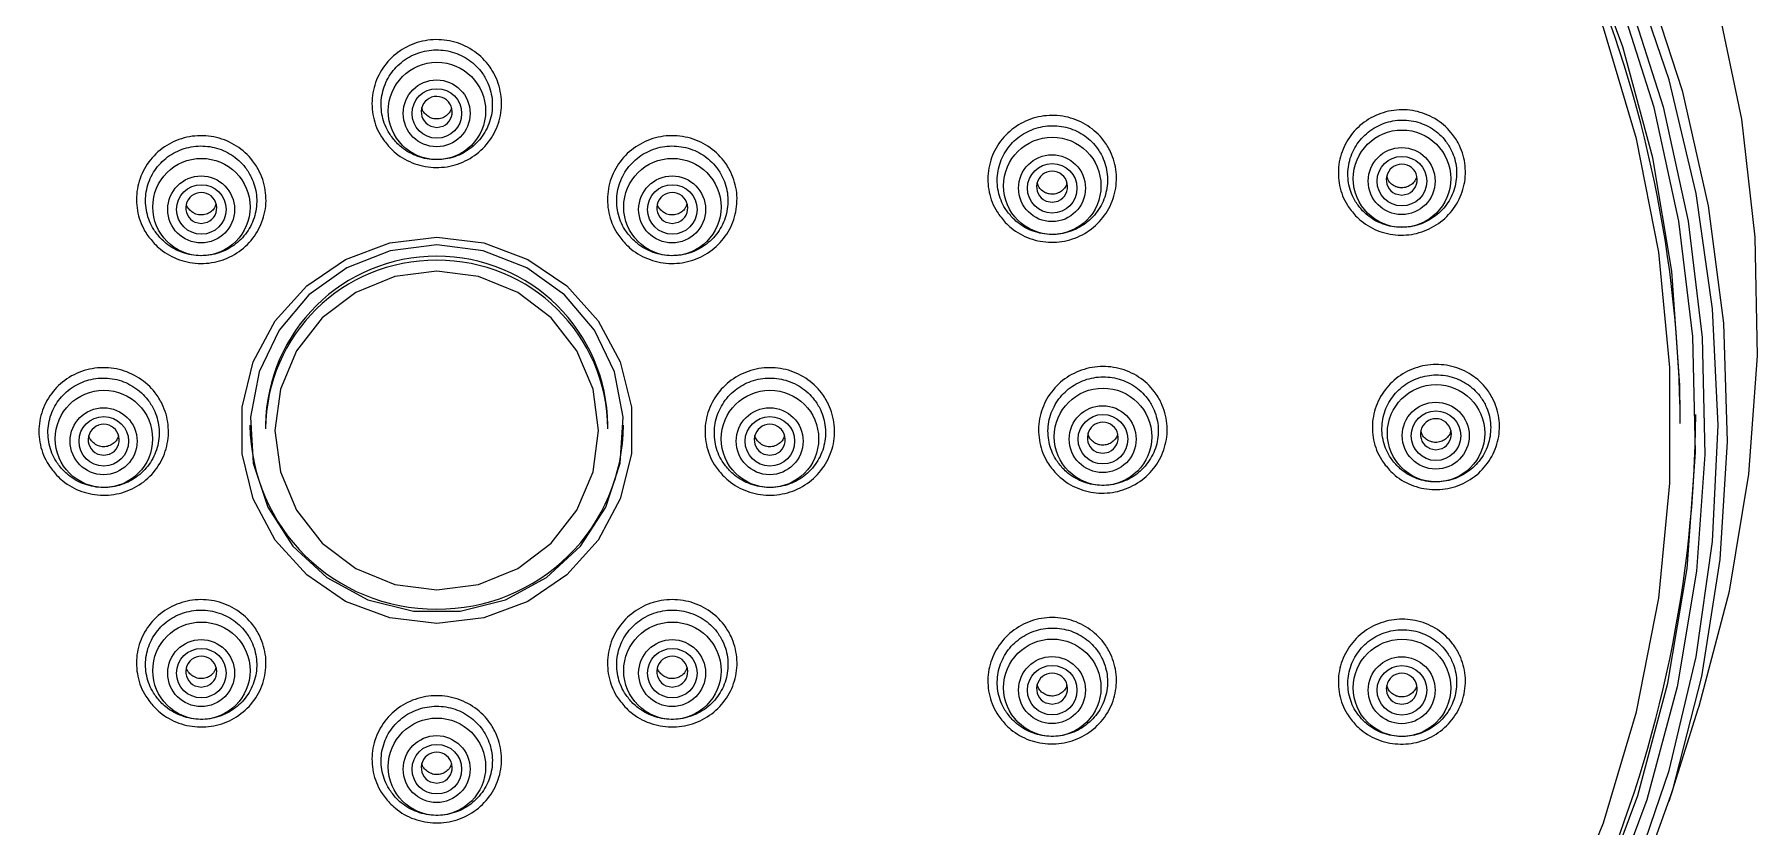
# Model space of a CAD drawing. Extents: x 1944 to 4044, y -46 to 2924.
# Drawn here: x 2703 to 2758.3, y 1490.8 to 1516.2 of the extents above; entities that cross this region are included whole.
import ezdxf

# ---------------------------------------------------------------- set-up
doc = ezdxf.new("R2010")
doc.units = 0
doc.header["$LTSCALE"] = 23.1
doc.layers.get('0').update_dxf_attribs({"linetype": 'CONTINUOUS'})

# ---------------------------------------------------------------- blocks, each defined once
blk = doc.blocks.new('A$C7AF3309A')
at = {"color": 7, "linetype": 'Continuous', "lineweight": 15}
for p, q in [((428.5, 1089.492), (428.5, 1089.373)), ((439.5, 1089.373), (439.5, 1089.492)), ((473.952, 1089.541), (473.952, 1089.839)), ((473.593, 1077.404), (474.531, 1080.373))]:
    blk.add_line(p, q, dxfattribs=at)
at = {"color": 7, "linetype": 'Continuous', "lineweight": 15, "flags": 128}
for points in [[(474.531, 1080.373), (474.56, 1080.466), (475.533, 1084.156), (476.159, 1087.919), (476.435, 1091.721), (476.359, 1095.533), (475.929, 1099.322), (475.152, 1103.057)], [(472.832, 1103.866), (474.016, 1100.249), (474.853, 1096.538), (475.337, 1092.767), (475.462, 1088.969), (475.229, 1085.175), (474.638, 1081.419), (473.695, 1077.733), (472.408, 1074.15)], [(472.387, 1074.847), (473.595, 1078.397), (474.466, 1082.042), (474.991, 1085.751), (475.167, 1089.492), (474.991, 1093.233), (474.466, 1096.941), (473.595, 1100.587), (472.387, 1104.137), (470.851, 1107.563), (469.001, 1110.834), (466.852, 1113.924), (464.423, 1116.805), (461.734, 1119.453), (458.809, 1121.845), (455.671, 1123.961), (452.35, 1125.783), (448.871, 1127.296), (445.266, 1128.486), (441.564, 1129.343), (437.798, 1129.861), (435.164, 1130.017)], [(434.704, 1129.619), (437.816, 1129.448), (441.598, 1128.921), (445.314, 1128.047), (448.93, 1126.834), (452.416, 1125.293), (455.739, 1123.437), (458.871, 1121.284), (461.785, 1118.85), (464.454, 1116.159), (466.856, 1113.233), (468.969, 1110.099), (470.775, 1106.784), (472.258, 1103.316), (473.404, 1099.727), (474.204, 1096.049), (474.651, 1092.312), (474.74, 1088.551), (474.472, 1084.798), (473.848, 1081.087), (472.873, 1077.449), (471.558, 1073.917)], [(471.281, 1074.083), (472.587, 1077.589), (473.554, 1081.2), (474.174, 1084.885), (474.44, 1088.61), (474.352, 1092.344), (473.908, 1096.053), (473.114, 1099.704), (471.976, 1103.267), (470.504, 1106.708), (468.712, 1109.999), (466.614, 1113.111), (464.23, 1116.015), (461.58, 1118.686), (458.688, 1121.102), (455.579, 1123.24), (452.28, 1125.082), (448.821, 1126.611), (445.231, 1127.815), (441.542, 1128.683), (437.788, 1129.206), (434, 1129.381)], [(473.952, 1089.839), (473.941, 1090.762), (473.677, 1094.441), (473.066, 1098.08), (472.11, 1101.646), (470.82, 1105.109), (469.207, 1108.437), (467.283, 1111.602), (465.068, 1114.576), (462.579, 1117.332), (459.839, 1119.847), (456.873, 1122.098), (453.705, 1124.066), (450.364, 1125.732), (446.879, 1127.084), (443.281, 1128.108), (439.601, 1128.795), (435.872, 1129.141), (432.127, 1129.141), (428.398, 1128.795), (424.719, 1128.108), (421.121, 1127.084), (417.636, 1125.732)], [(470.082, 1073.262), (471.485, 1076.713), (472.548, 1080.28), (473.263, 1083.93), (473.622, 1087.631), (473.622, 1091.348), (473.263, 1095.049), (472.548, 1098.699), (471.485, 1102.266), (470.082, 1105.717), (468.352, 1109.021), (466.311, 1112.149), (463.978, 1115.071), (461.373, 1117.761), (458.52, 1120.196), (455.445, 1122.352), (452.176, 1124.211), (448.742, 1125.755), (445.175, 1126.971), (441.507, 1127.848), (438.433, 1128.309)], [(434, 1095.529), (435.508, 1095.349), (436.929, 1094.818), (438.179, 1093.968), (439.187, 1092.848), (439.893, 1091.523), (440.256, 1090.071), (440.256, 1088.574), (439.893, 1087.122), (439.187, 1085.797), (438.179, 1084.677), (436.929, 1083.827), (435.508, 1083.296), (434, 1083.116), (432.492, 1083.296), (431.071, 1083.827), (429.821, 1084.677), (428.813, 1085.797), (428.107, 1087.122), (427.743, 1088.574), (427.743, 1090.071), (428.107, 1091.523), (428.813, 1092.848), (429.821, 1093.968), (431.071, 1094.818), (432.492, 1095.349), (434, 1095.529)], [(434, 1095.284), (432.508, 1095.098), (431.109, 1094.553), (429.892, 1093.682), (428.934, 1092.541), (428.293, 1091.201), (428.012, 1089.746), (428.106, 1088.267), (428.571, 1086.859), (429.377, 1085.608), (430.473, 1084.594), (431.791, 1083.881), (433.248, 1083.512), (434.752, 1083.512), (436.209, 1083.881), (437.526, 1084.594), (438.623, 1085.608), (439.429, 1086.859), (439.893, 1088.267), (439.988, 1089.746), (439.706, 1091.201), (439.066, 1092.541), (438.107, 1093.682), (436.89, 1094.553), (435.492, 1095.098), (434, 1095.284)], [(434, 1094.444), (432.653, 1094.27), (431.399, 1093.758), (430.321, 1092.944), (429.495, 1091.883), (428.975, 1090.647), (428.798, 1089.321), (428.975, 1087.995), (429.495, 1086.76), (430.321, 1085.699), (431.399, 1084.885), (432.653, 1084.373), (434, 1084.198), (435.346, 1084.373), (436.601, 1084.885), (437.678, 1085.699), (438.505, 1086.76), (439.024, 1087.995), (439.202, 1089.321), (439.024, 1090.647), (438.505, 1091.883), (437.678, 1092.944), (436.601, 1093.758), (435.346, 1094.27), (434, 1094.444)]]:
    blk.add_lwpolyline(points, dxfattribs=at)
at = {"color": 8, "linetype": 'Continuous', "lineweight": 15, "flags": 128}
for points in [[(433.79, 1099.107), (433.808, 1099.099), (434, 1099.062)], [(434, 1099.062), (434.191, 1099.099), (434.202, 1099.104)], [(453.561, 1096.702), (453.579, 1096.694), (453.771, 1096.657)], [(453.771, 1096.657), (453.962, 1096.694), (453.974, 1096.699)], [(464.797, 1096.931), (464.815, 1096.924), (465.006, 1096.886)], [(465.006, 1096.886), (465.197, 1096.924), (465.209, 1096.928)], [(426.224, 1096.021), (426.242, 1096.013), (426.434, 1095.975)], [(426.434, 1095.975), (426.625, 1096.013), (426.636, 1096.018)], [(441.356, 1096.021), (441.374, 1096.013), (441.566, 1095.975)], [(441.566, 1095.975), (441.757, 1096.013), (441.769, 1096.018)], [(423.09, 1088.57), (423.108, 1088.562), (423.3, 1088.524)], [(423.3, 1088.524), (423.491, 1088.562), (423.502, 1088.567)], [(444.49, 1088.57), (444.508, 1088.562), (444.7, 1088.524)], [(444.7, 1088.524), (444.891, 1088.562), (444.902, 1088.567)], [(455.19, 1088.637), (455.208, 1088.629), (455.4, 1088.592)], [(455.4, 1088.592), (455.591, 1088.629), (455.602, 1088.634)], [(465.89, 1088.75), (465.908, 1088.742), (466.1, 1088.704)], [(466.1, 1088.704), (466.291, 1088.742), (466.302, 1088.747)], [(426.224, 1081.119), (426.242, 1081.111), (426.434, 1081.073)], [(426.434, 1081.073), (426.625, 1081.111), (426.636, 1081.116)], [(441.356, 1081.119), (441.374, 1081.111), (441.566, 1081.073)], [(441.566, 1081.073), (441.757, 1081.111), (441.769, 1081.116)], [(453.561, 1080.572), (453.579, 1080.564), (453.771, 1080.527)], [(453.771, 1080.527), (453.962, 1080.564), (453.974, 1080.569)], [(464.797, 1080.568), (464.815, 1080.56), (465.006, 1080.522)], [(465.006, 1080.522), (465.197, 1080.56), (465.209, 1080.565)], [(433.79, 1078.032), (433.808, 1078.024), (434, 1077.987)], [(434, 1077.987), (434.191, 1078.024), (434.202, 1078.029)]]:
    blk.add_lwpolyline(points, dxfattribs=at)
at = {"color": 7, "linetype": 'Continuous', "lineweight": 15}
for centre, radius in [((434.006, 1099.589), 1.564), ((433.996, 1099.513), 1.075), ((434.003, 1099.51), 0.796), ((465.012, 1097.414), 1.564), ((453.777, 1097.184), 1.564), ((465.002, 1097.337), 1.075), ((426.44, 1096.503), 1.564), ((441.572, 1096.503), 1.564), ((453.767, 1097.108), 1.075), ((453.774, 1097.105), 0.796), ((465.009, 1097.334), 0.796), ((426.43, 1096.426), 1.075), ((441.562, 1096.426), 1.075), ((426.437, 1096.424), 0.796), ((441.569, 1096.424), 0.796), ((423.306, 1089.052), 1.564), ((444.706, 1089.052), 1.564), ((455.406, 1089.119), 1.564), ((466.106, 1089.232), 1.564), ((423.296, 1088.975), 1.075), ((444.696, 1088.975), 1.075), ((455.396, 1089.043), 1.075), ((466.096, 1089.155), 1.075), ((423.303, 1088.973), 0.796), ((444.703, 1088.973), 0.796), ((455.403, 1089.04), 0.796), ((466.103, 1089.152), 0.796), ((426.44, 1081.601), 1.564), ((441.572, 1081.601), 1.564), ((426.43, 1081.524), 1.075), ((426.437, 1081.521), 0.796), ((441.562, 1081.524), 1.075), ((441.569, 1081.521), 0.796), ((453.777, 1081.054), 1.564), ((465.012, 1081.05), 1.564), ((453.767, 1080.978), 1.075), ((453.774, 1080.975), 0.796), ((465.002, 1080.973), 1.075), ((465.009, 1080.971), 0.796), ((434.006, 1078.514), 1.564), ((433.996, 1078.438), 1.075), ((434.003, 1078.435), 0.796)]:
    blk.add_circle(centre, radius, dxfattribs=at)
for centre, radius, start, end in [((433.701, 1089.234), 39.654, 89.5677, 179.5552), ((434.312, 1089.247), 39.64, 0.4254, 90.4517), ((434, 1099.559), 0.498, 294.045, 245.1289), ((465.006, 1097.383), 0.498, 294.045, 245.1289), ((453.771, 1097.154), 0.498, 294.045, 245.1289), ((426.434, 1096.472), 0.498, 294.045, 245.1289), ((441.566, 1096.472), 0.498, 294.045, 245.1289), ((434, 1089.424), 5.5, 0.7059, 179.2941), ((433.958, 1089.331), 5.459, 89.5648, 179.5581), ((434.041, 1089.331), 5.459, 0.4419, 90.4352), ((433.697, 1090.151), 40.15, 180.4448, 270.4323), ((423.3, 1089.021), 0.498, 294.045, 245.1289), ((433.956, 1089.54), 5.957, 180.4598, 270.4173), ((434.316, 1090.137), 40.137, 269.5483, 359.5746), ((434.058, 1089.525), 5.942, 269.4404, 359.6825), ((444.7, 1089.021), 0.498, 294.045, 245.1289), ((455.4, 1089.089), 0.498, 294.045, 245.1289), ((466.1, 1089.201), 0.498, 294.045, 245.1289), ((426.434, 1081.57), 0.498, 294.045, 245.1289), ((441.566, 1081.57), 0.498, 294.045, 245.1289), ((453.771, 1081.024), 0.498, 294.045, 245.1289), ((465.006, 1081.019), 0.498, 294.045, 245.1289), ((434, 1078.484), 0.498, 294.045, 245.1289)]:
    blk.add_arc(centre, radius, start, end, dxfattribs=at)
for points, knots in [([(432.488, 1098.416), (432.395, 1098.526), (432.153, 1098.812), (431.928, 1099.388), (431.895, 1100.089), (432.102, 1100.762), (432.522, 1101.33), (433.108, 1101.728), (433.796, 1101.912), (434.506, 1101.861), (435.159, 1101.582), (435.617, 1101.163), (435.938, 1100.645), (436.109, 1100.052), (436.065, 1099.35), (435.788, 1098.703), (435.31, 1098.182), (434.684, 1097.846), (433.981, 1097.734), (433.281, 1097.86), (432.783, 1098.132), (432.552, 1098.354), (432.488, 1098.416)], [0, 0, 0, 0, 0.033184, 0.086869, 0.140554, 0.19424, 0.247912, 0.301585, 0.355257, 0.408931, 0.462609, 0.516286, 0.549894, 0.60358, 0.657264, 0.710943, 0.764618, 0.81829, 0.871963, 0.925638, 0.979318, 1, 1, 1, 1]), ([(432.702, 1098.576), (432.758, 1098.523), (432.956, 1098.332), (433.383, 1098.098), (433.983, 1097.991), (434.587, 1098.087), (435.124, 1098.375), (435.535, 1098.822), (435.772, 1099.378), (435.81, 1099.981), (435.664, 1100.49), (435.388, 1100.935), (434.995, 1101.295), (434.434, 1101.535), (433.824, 1101.579), (433.234, 1101.42), (432.73, 1101.078), (432.37, 1100.591), (432.193, 1100.012), (432.221, 1099.411), (432.415, 1098.916), (432.623, 1098.67), (432.702, 1098.576)], [0, 0, 0, 0, 0.020676, 0.074338, 0.127992, 0.181643, 0.235296, 0.288958, 0.34263, 0.396313, 0.450006, 0.483621, 0.537313, 0.591009, 0.644703, 0.698394, 0.752083, 0.805772, 0.85946, 0.913145, 0.966824, 1, 1, 1, 1]), ([(433.733, 1099.409), (433.69, 1099.444), (433.602, 1099.512), (433.533, 1099.62), (433.524, 1099.686), (433.522, 1099.696)], [0, 0, 0, 0, 0.457073, 0.914144, 1, 1, 1, 1]), ([(434.473, 1099.681), (434.458, 1099.639), (434.424, 1099.545), (434.311, 1099.43), (434.162, 1099.35), (433.993, 1099.324), (433.844, 1099.349), (433.764, 1099.393), (433.733, 1099.409)], [0, 0, 0, 0, 0.147572, 0.331875, 0.516163, 0.700435, 0.884698, 1, 1, 1, 1]), ([(452.267, 1096.005), (452.174, 1096.116), (451.932, 1096.403), (451.712, 1096.978), (451.685, 1097.673), (451.895, 1098.341), (452.316, 1098.903), (452.902, 1099.297), (453.586, 1099.477), (454.291, 1099.424), (454.937, 1099.144), (455.388, 1098.727), (455.703, 1098.212), (455.868, 1097.624), (455.819, 1096.928), (455.539, 1096.286), (455.06, 1095.77), (454.436, 1095.439), (453.737, 1095.331), (453.044, 1095.457), (452.554, 1095.727), (452.328, 1095.946), (452.267, 1096.005)], [0, 0, 0, 0, 0.033899, 0.087556, 0.141231, 0.194924, 0.248631, 0.302338, 0.356034, 0.409711, 0.463373, 0.517036, 0.5506, 0.604262, 0.657943, 0.711641, 0.765349, 0.819054, 0.872745, 0.926416, 0.980071, 1, 1, 1, 1]), ([(463.522, 1096.223), (463.429, 1096.333), (463.189, 1096.617), (462.972, 1097.186), (462.946, 1097.873), (463.155, 1098.533), (463.572, 1099.089), (464.152, 1099.478), (464.828, 1099.657), (465.524, 1099.605), (466.162, 1099.33), (466.607, 1098.918), (466.917, 1098.41), (467.079, 1097.829), (467.03, 1097.141), (466.753, 1096.506), (466.278, 1095.996), (465.661, 1095.668), (464.97, 1095.56), (464.285, 1095.685), (463.804, 1095.951), (463.581, 1096.165), (463.522, 1096.223)], [0, 0, 0, 0, 0.03421, 0.087832, 0.141482, 0.195178, 0.24891, 0.302656, 0.356385, 0.410077, 0.463732, 0.517388, 0.550899, 0.604527, 0.658192, 0.711901, 0.76564, 0.819384, 0.873104, 0.926781, 0.980418, 1, 1, 1, 1]), ([(452.489, 1096.164), (452.541, 1096.114), (452.735, 1095.926), (453.154, 1095.695), (453.748, 1095.586), (454.348, 1095.68), (454.883, 1095.963), (455.294, 1096.406), (455.534, 1096.957), (455.577, 1097.554), (455.435, 1098.059), (455.165, 1098.501), (454.778, 1098.858), (454.223, 1099.098), (453.619, 1099.142), (453.033, 1098.987), (452.531, 1098.649), (452.17, 1098.166), (451.99, 1097.594), (452.013, 1096.998), (452.202, 1096.505), (452.409, 1096.26), (452.489, 1096.164)], [0, 0, 0, 0, 0.019914, 0.073535, 0.127185, 0.180869, 0.234581, 0.28831, 0.342037, 0.395753, 0.449453, 0.483041, 0.536739, 0.590431, 0.644129, 0.697834, 0.751537, 0.805223, 0.858884, 0.912516, 0.966128, 1, 1, 1, 1]), ([(463.747, 1096.382), (463.798, 1096.333), (463.988, 1096.15), (464.399, 1095.923), (464.985, 1095.816), (465.576, 1095.909), (466.105, 1096.189), (466.512, 1096.626), (466.75, 1097.17), (466.792, 1097.759), (466.653, 1098.257), (466.387, 1098.692), (466.006, 1099.044), (465.46, 1099.279), (464.864, 1099.322), (464.285, 1099.168), (463.79, 1098.834), (463.433, 1098.358), (463.255, 1097.793), (463.278, 1097.206), (463.463, 1096.719), (463.668, 1096.477), (463.747, 1096.382)], [0, 0, 0, 0, 0.0195604, 0.0731524, 0.126808, 0.1805287, 0.2342941, 0.288071, 0.3418277, 0.3955464, 0.4492294, 0.4827739, 0.5364804, 0.5901771, 0.6438967, 0.6976352, 0.7513667, 0.8050615, 0.8587001, 0.9122828, 0.965832, 1, 1, 1, 1]), ([(424.923, 1095.332), (424.83, 1095.441), (424.588, 1095.727), (424.362, 1096.302), (424.328, 1097.002), (424.533, 1097.675), (424.952, 1098.242), (425.538, 1098.64), (426.225, 1098.824), (426.935, 1098.773), (427.589, 1098.494), (428.048, 1098.075), (428.37, 1097.558), (428.542, 1096.966), (428.499, 1096.265), (428.224, 1095.617), (427.746, 1095.097), (427.121, 1094.761), (426.418, 1094.649), (425.718, 1094.774), (425.219, 1095.046), (424.987, 1095.269), (424.923, 1095.332)], [0, 0, 0, 0, 0.0330335, 0.0867138, 0.1403877, 0.1940597, 0.2477319, 0.3014073, 0.3550875, 0.4087719, 0.462458, 0.5161441, 0.5497418, 0.6034197, 0.6570933, 0.710765, 0.7644379, 0.8181148, 0.8717964, 0.9254818, 0.979168, 1, 1, 1, 1]), ([(425.134, 1095.491), (425.19, 1095.437), (425.389, 1095.246), (425.817, 1095.012), (426.418, 1094.905), (427.021, 1095.001), (427.558, 1095.289), (427.967, 1095.735), (428.204, 1096.291), (428.24, 1096.893), (428.093, 1097.401), (427.817, 1097.846), (427.423, 1098.205), (426.862, 1098.446), (426.252, 1098.49), (425.662, 1098.332), (425.159, 1097.99), (424.799, 1097.503), (424.623, 1096.925), (424.652, 1096.324), (424.847, 1095.83), (425.055, 1095.584), (425.134, 1095.491)], [0, 0, 0, 0, 0.0208321, 0.0745136, 0.1281875, 0.1818522, 0.2355085, 0.2891599, 0.3428118, 0.3964699, 0.4501382, 0.4837334, 0.5374211, 0.5911154, 0.6448134, 0.698511, 0.7522059, 0.8058976, 0.8595872, 0.9132761, 0.9669643, 1, 1, 1, 1]), ([(440.052, 1095.331), (439.959, 1095.441), (439.716, 1095.729), (439.493, 1096.307), (439.463, 1097.007), (439.672, 1097.679), (440.094, 1098.246), (440.683, 1098.642), (441.371, 1098.825), (442.081, 1098.772), (442.733, 1098.491), (443.189, 1098.071), (443.508, 1097.553), (443.676, 1096.96), (443.629, 1096.259), (443.35, 1095.612), (442.87, 1095.093), (442.242, 1094.76), (441.538, 1094.649), (440.84, 1094.776), (440.344, 1095.048), (440.115, 1095.27), (440.052, 1095.331)], [0, 0, 0, 0, 0.033552, 0.08723, 0.140907, 0.194586, 0.248269, 0.301955, 0.355641, 0.409324, 0.462992, 0.516664, 0.55026, 0.60394, 0.657625, 0.711311, 0.764996, 0.818677, 0.872354, 0.926026, 0.979698, 1, 1, 1, 1]), ([(440.269, 1095.49), (440.323, 1095.437), (440.52, 1095.247), (440.945, 1095.014), (441.545, 1094.905), (442.149, 1094.999), (442.687, 1095.286), (443.1, 1095.732), (443.34, 1096.287), (443.381, 1096.889), (443.236, 1097.398), (442.962, 1097.843), (442.571, 1098.204), (442.011, 1098.445), (441.401, 1098.49), (440.81, 1098.333), (440.305, 1097.992), (439.943, 1097.506), (439.763, 1096.928), (439.789, 1096.327), (439.981, 1095.831), (440.189, 1095.585), (440.269, 1095.49)], [0, 0, 0, 0, 0.0202934, 0.0739446, 0.1276001, 0.1812647, 0.2349407, 0.2886277, 0.3423225, 0.3960207, 0.4497183, 0.4833265, 0.5370182, 0.5907087, 0.6443978, 0.6980864, 0.7517736, 0.8054572, 0.8591341, 0.9128021, 0.9664611, 1, 1, 1, 1]), ([(453.576, 1096.952), (453.527, 1096.979), (453.428, 1097.032), (453.329, 1097.153), (453.303, 1097.245), (453.292, 1097.283)], [0, 0, 0, 0, 0.36801, 0.736023, 1, 1, 1, 1]), ([(454.244, 1097.273), (454.24, 1097.253), (454.225, 1097.178), (454.142, 1097.068), (454.009, 1096.963), (453.846, 1096.911), (453.696, 1096.911), (453.609, 1096.941), (453.576, 1096.952)], [0, 0, 0, 0, 0.075583, 0.275308, 0.475103, 0.674953, 0.874817, 1, 1, 1, 1]), ([(464.815, 1097.155), (464.766, 1097.181), (464.667, 1097.233), (464.564, 1097.356), (464.537, 1097.451), (464.525, 1097.492)], [0, 0, 0, 0, 0.360368, 0.720745, 1, 1, 1, 1]), ([(465.483, 1097.491), (465.478, 1097.468), (465.463, 1097.39), (465.381, 1097.277), (465.248, 1097.171), (465.086, 1097.117), (464.935, 1097.115), (464.848, 1097.144), (464.815, 1097.155)], [0, 0, 0, 0, 0.0837482, 0.2815435, 0.47949, 0.67758, 0.8757429, 1, 1, 1, 1]), ([(426.168, 1096.323), (426.124, 1096.358), (426.037, 1096.426), (425.967, 1096.535), (425.958, 1096.6), (425.956, 1096.61)], [0, 0, 0, 0, 0.4563501, 0.9127002, 1, 1, 1, 1]), ([(426.907, 1096.595), (426.892, 1096.553), (426.858, 1096.458), (426.746, 1096.344), (426.596, 1096.264), (426.427, 1096.238), (426.279, 1096.264), (426.199, 1096.307), (426.168, 1096.323)], [0, 0, 0, 0, 0.1472503, 0.3315918, 0.5159263, 0.7002646, 0.8846155, 1, 1, 1, 1]), ([(441.298, 1096.323), (441.255, 1096.358), (441.168, 1096.427), (441.099, 1096.534), (441.09, 1096.599), (441.088, 1096.609)], [0, 0, 0, 0, 0.4586342, 0.9172682, 1, 1, 1, 1]), ([(442.039, 1096.595), (442.023, 1096.553), (441.989, 1096.458), (441.877, 1096.344), (441.727, 1096.264), (441.558, 1096.238), (441.409, 1096.264), (441.329, 1096.307), (441.298, 1096.323)], [0, 0, 0, 0, 0.14805, 0.3322217, 0.5164004, 0.7005754, 0.8847378, 1, 1, 1, 1]), ([(421.787, 1087.885), (421.695, 1087.994), (421.452, 1088.281), (421.227, 1088.856), (421.194, 1089.555), (421.401, 1090.226), (421.821, 1090.791), (422.408, 1091.188), (423.095, 1091.37), (423.805, 1091.317), (424.459, 1091.036), (424.916, 1090.617), (425.238, 1090.1), (425.408, 1089.508), (425.364, 1088.808), (425.087, 1088.163), (424.609, 1087.644), (423.983, 1087.311), (423.279, 1087.201), (422.58, 1087.328), (422.082, 1087.6), (421.851, 1087.823), (421.787, 1087.885)], [0, 0, 0, 0, 0.0332119, 0.0868846, 0.1405566, 0.1942335, 0.2479154, 0.3016008, 0.3552871, 0.408971, 0.4626511, 0.5163313, 0.5499175, 0.6035893, 0.6572633, 0.7109418, 0.764625, 0.8183111, 0.8719969, 0.9256795, 0.9793574, 1, 1, 1, 1]), ([(443.184, 1087.883), (443.089, 1087.995), (442.846, 1088.284), (442.625, 1088.864), (442.598, 1089.562), (442.81, 1090.233), (443.235, 1090.797), (443.826, 1091.191), (444.514, 1091.37), (445.224, 1091.315), (445.875, 1091.032), (446.329, 1090.612), (446.646, 1090.093), (446.812, 1089.501), (446.762, 1088.801), (446.48, 1088.156), (445.997, 1087.639), (445.368, 1087.309), (444.663, 1087.201), (443.965, 1087.33), (443.473, 1087.603), (443.245, 1087.824), (443.184, 1087.883)], [0, 0, 0, 0, 0.03395, 0.087623, 0.141295, 0.194972, 0.248654, 0.30234, 0.356026, 0.40971, 0.463391, 0.517071, 0.550657, 0.604329, 0.658003, 0.711682, 0.765365, 0.819051, 0.872737, 0.92642, 0.980098, 1, 1, 1, 1]), ([(453.894, 1087.944), (453.8, 1088.056), (453.558, 1088.343), (453.34, 1088.92), (453.315, 1089.614), (453.527, 1090.28), (453.951, 1090.839), (454.538, 1091.23), (455.222, 1091.408), (455.927, 1091.353), (456.573, 1091.072), (457.022, 1090.654), (457.335, 1090.139), (457.498, 1089.551), (457.446, 1088.857), (457.165, 1088.217), (456.684, 1087.704), (456.059, 1087.375), (455.359, 1087.269), (454.666, 1087.397), (454.179, 1087.668), (453.954, 1087.885), (453.894, 1087.944)], [0, 0, 0, 0, 0.034273, 0.087927, 0.141579, 0.19525, 0.248941, 0.302646, 0.356354, 0.410053, 0.463736, 0.51742, 0.550974, 0.604624, 0.658284, 0.711961, 0.765658, 0.819365, 0.873072, 0.926765, 0.980439, 1, 1, 1, 1]), ([(464.615, 1088.043), (464.521, 1088.154), (464.281, 1088.439), (464.065, 1089.009), (464.04, 1089.694), (464.251, 1090.353), (464.669, 1090.907), (465.25, 1091.294), (465.927, 1091.471), (466.623, 1091.418), (467.261, 1091.141), (467.704, 1090.729), (468.013, 1090.221), (468.173, 1089.641), (468.122, 1088.955), (467.844, 1088.322), (467.368, 1087.814), (466.75, 1087.488), (466.058, 1087.382), (465.374, 1087.508), (464.894, 1087.773), (464.673, 1087.987), (464.615, 1088.043)], [0, 0, 0, 0, 0.034577, 0.088199, 0.141816, 0.195478, 0.249183, 0.302921, 0.356666, 0.410388, 0.464076, 0.517766, 0.551267, 0.604881, 0.658516, 0.712192, 0.76591, 0.819653, 0.873393, 0.927104, 0.980772, 1, 1, 1, 1]), ([(421.998, 1088.041), (422.053, 1087.988), (422.251, 1087.796), (422.678, 1087.562), (423.279, 1087.454), (423.883, 1087.548), (424.42, 1087.834), (424.83, 1088.279), (425.068, 1088.833), (425.105, 1089.433), (424.959, 1089.941), (424.683, 1090.385), (424.291, 1090.745), (423.73, 1090.987), (423.12, 1091.032), (422.53, 1090.876), (422.026, 1090.537), (421.665, 1090.052), (421.488, 1089.475), (421.516, 1088.875), (421.71, 1088.381), (421.918, 1088.135), (421.998, 1088.041)], [0, 0, 0, 0, 0.020648, 0.074337, 0.128024, 0.181707, 0.235384, 0.289052, 0.342711, 0.396363, 0.450014, 0.483589, 0.537255, 0.590928, 0.644611, 0.698303, 0.752001, 0.805699, 0.859395, 0.913088, 0.966778, 1, 1, 1, 1]), ([(443.402, 1088.039), (443.455, 1087.988), (443.65, 1087.799), (444.073, 1087.565), (444.672, 1087.454), (445.277, 1087.546), (445.817, 1087.83), (446.232, 1088.274), (446.474, 1088.828), (446.517, 1089.429), (446.375, 1089.937), (446.102, 1090.382), (445.712, 1090.743), (445.154, 1090.986), (444.544, 1091.033), (443.953, 1090.878), (443.446, 1090.54), (443.082, 1090.056), (442.9, 1089.48), (442.923, 1088.88), (443.113, 1088.383), (443.321, 1088.135), (443.402, 1088.039)], [0, 0, 0, 0, 0.019897, 0.073565, 0.127245, 0.180935, 0.234631, 0.28833, 0.342027, 0.395721, 0.449412, 0.483009, 0.536703, 0.590393, 0.644079, 0.697761, 0.751435, 0.8051, 0.858757, 0.912408, 0.96606, 1, 1, 1, 1]), ([(454.117, 1088.1), (454.168, 1088.05), (454.36, 1087.863), (454.778, 1087.632), (455.371, 1087.522), (455.972, 1087.613), (456.508, 1087.895), (456.921, 1088.335), (457.163, 1088.884), (457.207, 1089.48), (457.067, 1089.985), (456.799, 1090.426), (456.413, 1090.784), (455.859, 1091.024), (455.255, 1091.071), (454.668, 1090.917), (454.165, 1090.581), (453.802, 1090.101), (453.62, 1089.53), (453.642, 1088.936), (453.829, 1088.442), (454.036, 1088.196), (454.117, 1088.1)], [0, 0, 0, 0, 0.0195504, 0.0732055, 0.1268946, 0.1806107, 0.2343399, 0.2880664, 0.3417797, 0.3954772, 0.4491645, 0.4827403, 0.536453, 0.5901558, 0.6438613, 0.6975622, 0.7512455, 0.8049018, 0.8585304, 0.9121405, 0.9657488, 1, 1, 1, 1]), ([(464.841, 1088.2), (464.891, 1088.152), (465.079, 1087.969), (465.489, 1087.742), (466.075, 1087.634), (466.667, 1087.726), (467.196, 1088.004), (467.604, 1088.44), (467.843, 1088.982), (467.887, 1089.57), (467.749, 1090.067), (467.484, 1090.501), (467.104, 1090.853), (466.558, 1091.089), (465.962, 1091.134), (465.383, 1090.981), (464.887, 1090.648), (464.53, 1090.174), (464.35, 1089.611), (464.371, 1089.025), (464.556, 1088.538), (464.76, 1088.295), (464.841, 1088.2)], [0, 0, 0, 0, 0.019213, 0.072853, 0.126559, 0.180317, 0.234095, 0.287858, 0.341587, 0.395277, 0.448945, 0.482477, 0.536211, 0.589931, 0.643667, 0.697403, 0.751109, 0.804761, 0.858356, 0.91191, 0.965458, 1, 1, 1, 1]), ([(423.034, 1088.873), (422.99, 1088.908), (422.902, 1088.976), (422.833, 1089.084), (422.824, 1089.149), (422.822, 1089.16)], [0, 0, 0, 0, 0.456919, 0.913839, 1, 1, 1, 1]), ([(423.773, 1089.143), (423.758, 1089.102), (423.724, 1089.007), (423.612, 1088.893), (423.462, 1088.813), (423.293, 1088.788), (423.145, 1088.813), (423.065, 1088.857), (423.034, 1088.873)], [0, 0, 0, 0, 0.147312, 0.331613, 0.515928, 0.700259, 0.884599, 1, 1, 1, 1]), ([(444.431, 1088.873), (444.388, 1088.908), (444.301, 1088.977), (444.233, 1089.084), (444.223, 1089.148), (444.222, 1089.157)], [0, 0, 0, 0, 0.4603693, 0.9207397, 1, 1, 1, 1]), ([(445.173, 1089.144), (445.157, 1089.102), (445.123, 1089.008), (445.01, 1088.893), (444.86, 1088.813), (444.691, 1088.788), (444.542, 1088.814), (444.462, 1088.857), (444.431, 1088.873)], [0, 0, 0, 0, 0.1486046, 0.3326257, 0.5166614, 0.7007129, 0.8847743, 1, 1, 1, 1]), ([(455.205, 1088.888), (455.156, 1088.914), (455.057, 1088.967), (454.958, 1089.088), (454.932, 1089.18), (454.921, 1089.218)], [0, 0, 0, 0, 0.368294, 0.736591, 1, 1, 1, 1]), ([(455.873, 1089.209), (455.869, 1089.188), (455.854, 1089.113), (455.771, 1089.003), (455.638, 1088.899), (455.475, 1088.847), (455.324, 1088.847), (455.238, 1088.877), (455.205, 1088.888)], [0, 0, 0, 0, 0.075848, 0.275504, 0.475211, 0.674987, 0.874822, 1, 1, 1, 1]), ([(465.909, 1088.974), (465.86, 1089), (465.761, 1089.051), (465.658, 1089.174), (465.631, 1089.269), (465.619, 1089.31)], [0, 0, 0, 0, 0.3602439, 0.7204961, 1, 1, 1, 1]), ([(466.576, 1089.309), (466.572, 1089.286), (466.557, 1089.209), (466.474, 1089.096), (466.342, 1088.99), (466.18, 1088.936), (466.029, 1088.934), (465.943, 1088.963), (465.909, 1088.974)], [0, 0, 0, 0, 0.083411, 0.281283, 0.479266, 0.677404, 0.875675, 1, 1, 1, 1]), ([(424.918, 1080.437), (424.825, 1080.548), (424.582, 1080.836), (424.359, 1081.414), (424.329, 1082.111), (424.539, 1082.781), (424.962, 1083.343), (425.551, 1083.736), (426.239, 1083.915), (426.949, 1083.86), (427.601, 1083.577), (428.057, 1083.157), (428.376, 1082.639), (428.543, 1082.048), (428.496, 1081.349), (428.216, 1080.706), (427.735, 1080.19), (427.108, 1079.86), (426.403, 1079.753), (425.705, 1079.882), (425.21, 1080.155), (424.981, 1080.377), (424.918, 1080.437)], [0, 0, 0, 0, 0.033642, 0.087319, 0.140997, 0.194675, 0.248359, 0.302045, 0.355731, 0.409414, 0.463082, 0.516754, 0.55035, 0.60403, 0.657714, 0.711401, 0.765086, 0.818767, 0.872444, 0.926116, 0.979788, 1, 1, 1, 1]), ([(425.13, 1080.591), (425.184, 1080.538), (425.38, 1080.348), (425.805, 1080.114), (426.405, 1080.003), (427.01, 1080.095), (427.548, 1080.378), (427.961, 1080.82), (428.201, 1081.373), (428.242, 1081.972), (428.098, 1082.48), (427.824, 1082.924), (427.433, 1083.284), (426.874, 1083.527), (426.264, 1083.575), (425.674, 1083.422), (425.168, 1083.085), (424.805, 1082.602), (424.624, 1082.028), (424.65, 1081.429), (424.841, 1080.933), (425.05, 1080.686), (425.13, 1080.591)], [0, 0, 0, 0, 0.0202196, 0.0739106, 0.1276, 0.1812888, 0.2349768, 0.288662, 0.3423414, 0.3960125, 0.4496743, 0.4832572, 0.5369075, 0.5905593, 0.6442169, 0.6978847, 0.7515642, 0.805254, 0.8589504, 0.9126489, 0.9663459, 1, 1, 1, 1]), ([(440.048, 1080.436), (439.953, 1080.549), (439.71, 1080.839), (439.49, 1081.419), (439.464, 1082.116), (439.678, 1082.785), (440.104, 1083.347), (440.696, 1083.738), (441.385, 1083.916), (442.095, 1083.859), (442.745, 1083.574), (443.198, 1083.153), (443.514, 1082.634), (443.678, 1082.042), (443.626, 1081.344), (443.343, 1080.701), (442.859, 1080.187), (442.229, 1079.858), (441.525, 1079.753), (440.827, 1079.884), (440.335, 1080.157), (440.109, 1080.377), (440.048, 1080.436)], [0, 0, 0, 0, 0.034166, 0.087847, 0.141521, 0.195193, 0.248865, 0.302541, 0.356222, 0.409906, 0.463593, 0.517279, 0.550877, 0.604555, 0.658228, 0.7119, 0.765573, 0.819251, 0.872933, 0.926618, 0.980305, 1, 1, 1, 1]), ([(440.265, 1080.589), (440.318, 1080.539), (440.512, 1080.35), (440.934, 1080.115), (441.533, 1080.003), (442.138, 1080.093), (442.679, 1080.375), (443.094, 1080.817), (443.338, 1081.369), (443.382, 1081.969), (443.241, 1082.477), (442.97, 1082.922), (442.58, 1083.283), (442.022, 1083.527), (441.413, 1083.575), (440.821, 1083.423), (440.314, 1083.087), (439.949, 1082.605), (439.765, 1082.031), (439.786, 1081.432), (439.975, 1080.935), (440.184, 1080.686), (440.265, 1080.589)], [0, 0, 0, 0, 0.019696, 0.073389, 0.127086, 0.180785, 0.234481, 0.288174, 0.341864, 0.395553, 0.449242, 0.482844, 0.53653, 0.59021, 0.643881, 0.697543, 0.751198, 0.804849, 0.858502, 0.912163, 0.965835, 1, 1, 1, 1]), ([(452.264, 1079.882), (452.169, 1079.996), (451.927, 1080.284), (451.709, 1080.862), (451.686, 1081.554), (451.901, 1082.218), (452.325, 1082.775), (452.914, 1083.164), (453.599, 1083.34), (454.304, 1083.283), (454.948, 1083), (455.397, 1082.581), (455.709, 1082.066), (455.869, 1081.479), (455.816, 1080.786), (455.532, 1080.148), (455.05, 1079.637), (454.424, 1079.311), (453.724, 1079.207), (453.031, 1079.337), (452.546, 1079.608), (452.323, 1079.825), (452.264, 1079.882)], [0, 0, 0, 0, 0.034573, 0.088239, 0.141883, 0.195537, 0.249205, 0.302893, 0.356597, 0.410306, 0.464008, 0.517711, 0.551279, 0.604935, 0.658584, 0.712242, 0.765916, 0.81961, 0.873317, 0.927024, 0.98072, 1, 1, 1, 1]), ([(452.485, 1080.036), (452.536, 1079.987), (452.727, 1079.801), (453.143, 1079.568), (453.737, 1079.457), (454.338, 1079.546), (454.875, 1079.826), (455.289, 1080.264), (455.532, 1080.811), (455.578, 1081.406), (455.44, 1081.909), (455.172, 1082.351), (454.787, 1082.709), (454.234, 1082.951), (453.63, 1082.999), (453.043, 1082.847), (452.539, 1082.514), (452.175, 1082.036), (451.991, 1081.467), (452.011, 1080.874), (452.197, 1080.38), (452.404, 1080.133), (452.485, 1080.036)], [0, 0, 0, 0, 0.0192754, 0.0729694, 0.1266887, 0.1804185, 0.2341436, 0.2878544, 0.3415498, 0.3952364, 0.4489238, 0.4825088, 0.5362292, 0.5899365, 0.6436355, 0.6973151, 0.750967, 0.8045919, 0.8582005, 0.9118103, 0.9654393, 1, 1, 1, 1]), ([(463.52, 1079.864), (463.426, 1079.977), (463.185, 1080.262), (462.97, 1080.833), (462.947, 1081.517), (463.159, 1082.173), (463.579, 1082.725), (464.16, 1083.11), (464.838, 1083.286), (465.534, 1083.231), (466.171, 1082.953), (466.614, 1082.54), (466.921, 1082.032), (467.08, 1081.452), (467.027, 1080.768), (466.747, 1080.137), (466.271, 1079.631), (465.652, 1079.308), (464.96, 1079.203), (464.275, 1079.33), (463.797, 1079.596), (463.578, 1079.809), (463.52, 1079.864)], [0, 0, 0, 0, 0.0349063, 0.0885428, 0.1421435, 0.1957761, 0.2494482, 0.303163, 0.3569051, 0.4106469, 0.464366, 0.518086, 0.5516027, 0.60522, 0.6588366, 0.71248, 0.766166, 0.8198918, 0.873637, 0.9273727, 0.9810744, 1, 1, 1, 1]), ([(463.746, 1080.018), (463.794, 1079.971), (463.982, 1079.789), (464.391, 1079.562), (464.976, 1079.453), (465.569, 1079.542), (466.099, 1079.819), (466.508, 1080.253), (466.748, 1080.793), (466.793, 1081.38), (466.656, 1081.876), (466.393, 1082.31), (466.013, 1082.662), (465.468, 1082.899), (464.872, 1082.945), (464.293, 1082.794), (463.796, 1082.463), (463.437, 1081.991), (463.257, 1081.43), (463.276, 1080.846), (463.459, 1080.358), (463.665, 1080.114), (463.746, 1080.018)], [0, 0, 0, 0, 0.018917, 0.072609, 0.126357, 0.180133, 0.233903, 0.28764, 0.341338, 0.395009, 0.448677, 0.482222, 0.535977, 0.589714, 0.643453, 0.697168, 0.750834, 0.804442, 0.858002, 0.911548, 0.965118, 1, 1, 1, 1]), ([(426.167, 1081.423), (426.123, 1081.458), (426.036, 1081.526), (425.967, 1081.634), (425.958, 1081.698), (425.956, 1081.708)], [0, 0, 0, 0, 0.4585258, 0.9170515, 1, 1, 1, 1]), ([(426.907, 1081.693), (426.892, 1081.651), (426.857, 1081.557), (426.745, 1081.442), (426.595, 1081.363), (426.426, 1081.338), (426.278, 1081.363), (426.198, 1081.407), (426.167, 1081.423)], [0, 0, 0, 0, 0.147846, 0.332062, 0.516285, 0.700504, 0.884711, 1, 1, 1, 1]), ([(441.297, 1081.423), (441.254, 1081.458), (441.167, 1081.526), (441.099, 1081.633), (441.089, 1081.697), (441.088, 1081.706)], [0, 0, 0, 0, 0.461127, 0.922255, 1, 1, 1, 1]), ([(442.039, 1081.693), (442.023, 1081.651), (441.989, 1081.557), (441.876, 1081.442), (441.725, 1081.363), (441.556, 1081.338), (441.408, 1081.363), (441.328, 1081.407), (441.297, 1081.423)], [0, 0, 0, 0, 0.148875, 0.332865, 0.516849, 0.700836, 0.884835, 1, 1, 1, 1]), ([(432.482, 1077.352), (432.388, 1077.465), (432.145, 1077.754), (431.924, 1078.333), (431.897, 1079.03), (432.11, 1079.699), (432.536, 1080.26), (433.126, 1080.651), (433.815, 1080.828), (434.525, 1080.771), (435.176, 1080.486), (435.63, 1080.065), (435.946, 1079.547), (436.111, 1078.955), (436.06, 1078.257), (435.778, 1077.615), (435.294, 1077.101), (434.665, 1076.773), (433.961, 1076.668), (433.263, 1076.799), (432.771, 1077.072), (432.543, 1077.293), (432.482, 1077.352)], [0, 0, 0, 0, 0.034048, 0.087734, 0.141419, 0.195101, 0.248777, 0.30245, 0.356122, 0.409796, 0.463474, 0.517152, 0.55076, 0.604446, 0.658131, 0.71181, 0.765485, 0.819157, 0.872829, 0.926505, 0.980185, 1, 1, 1, 1]), ([(453.576, 1080.824), (453.526, 1080.85), (453.428, 1080.903), (453.329, 1081.024), (453.303, 1081.115), (453.292, 1081.153)], [0, 0, 0, 0, 0.368573, 0.737147, 1, 1, 1, 1]), ([(454.244, 1081.144), (454.24, 1081.123), (454.224, 1081.048), (454.142, 1080.938), (454.009, 1080.835), (453.846, 1080.783), (453.695, 1080.783), (453.609, 1080.813), (453.576, 1080.824)], [0, 0, 0, 0, 0.076266, 0.275892, 0.475519, 0.67519, 0.87493, 1, 1, 1, 1]), ([(464.816, 1080.793), (464.766, 1080.819), (464.667, 1080.87), (464.565, 1080.993), (464.537, 1081.087), (464.525, 1081.128)], [0, 0, 0, 0, 0.360332, 0.72067, 1, 1, 1, 1]), ([(465.483, 1081.127), (465.478, 1081.104), (465.463, 1081.027), (465.381, 1080.914), (465.248, 1080.809), (465.086, 1080.755), (464.935, 1080.753), (464.849, 1080.782), (464.816, 1080.793)], [0, 0, 0, 0, 0.083611, 0.281516, 0.479462, 0.677534, 0.875763, 1, 1, 1, 1]), ([(432.697, 1077.504), (432.749, 1077.453), (432.944, 1077.264), (433.367, 1077.029), (433.966, 1076.916), (434.571, 1077.007), (435.111, 1077.288), (435.526, 1077.73), (435.769, 1078.281), (435.812, 1078.88), (435.67, 1079.387), (435.399, 1079.832), (435.009, 1080.193), (434.451, 1080.437), (433.842, 1080.486), (433.25, 1080.334), (432.743, 1079.999), (432.378, 1079.518), (432.195, 1078.945), (432.217, 1078.346), (432.407, 1077.849), (432.616, 1077.601), (432.697, 1077.504)], [0, 0, 0, 0, 0.01982, 0.073518, 0.127213, 0.180905, 0.234595, 0.288284, 0.341973, 0.395659, 0.449341, 0.482942, 0.536605, 0.590263, 0.643916, 0.697567, 0.751222, 0.804886, 0.858562, 0.912249, 0.965944, 1, 1, 1, 1]), ([(433.732, 1078.337), (433.688, 1078.372), (433.601, 1078.44), (433.533, 1078.547), (433.524, 1078.611), (433.522, 1078.621)], [0, 0, 0, 0, 0.46037, 0.920738, 1, 1, 1, 1]), ([(434.473, 1078.607), (434.457, 1078.565), (434.423, 1078.47), (434.31, 1078.356), (434.16, 1078.277), (433.991, 1078.252), (433.843, 1078.278), (433.763, 1078.321), (433.732, 1078.337)], [0, 0, 0, 0, 0.148576, 0.332662, 0.516733, 0.700788, 0.884834, 1, 1, 1, 1])]:
    blk.add_open_spline(points, degree=3, knots=knots, dxfattribs=at)

msp = doc.modelspace()

# ---------------------------------------------------------------- block references
at = {"lineweight": 15}
msp.add_blockref('A$C7AF3309A', (2281.879, 414.166), dxfattribs=at)

doc.saveas('drawing.dxf')
